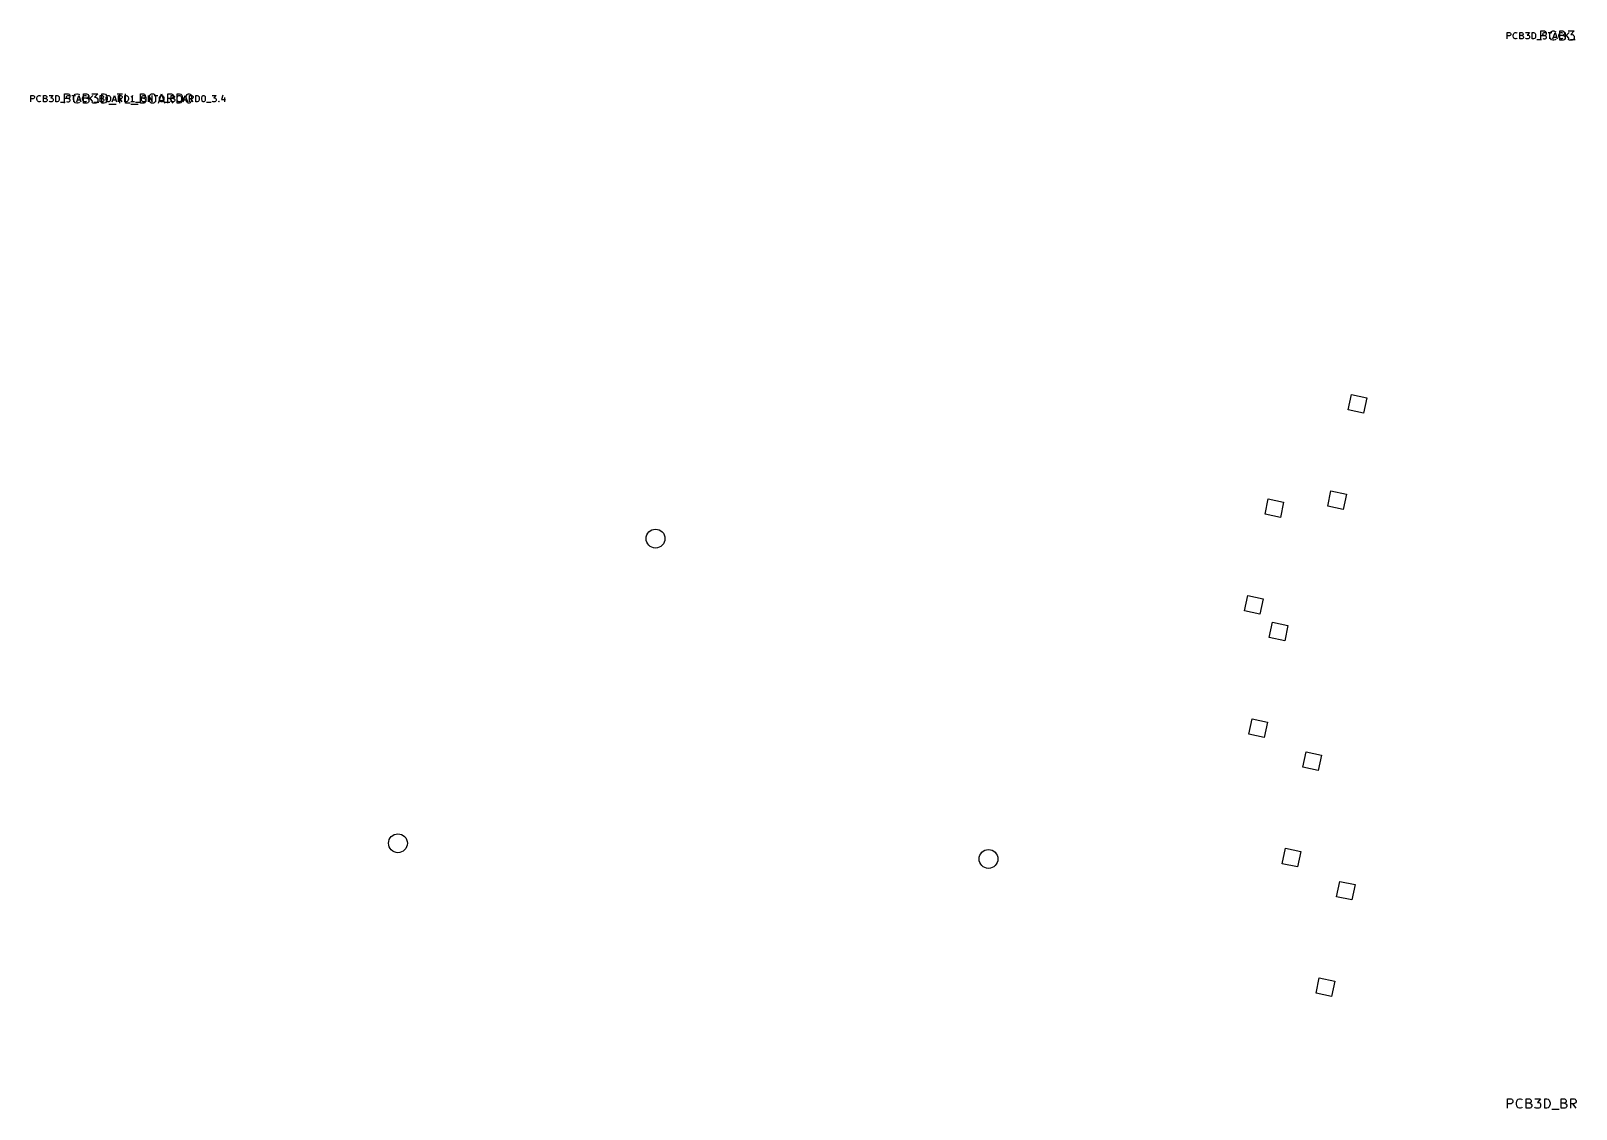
# Model space of a CAD drawing. Extents: x -35 to 455, y -351 to 21.
# Drawn here: x -35.4 to 210.5, y -150.8 to 20.8 of the extents above; entities that cross this region are included whole.
import ezdxf

# ---------------------------------------------------------------- set-up
doc = ezdxf.new("R2010")
doc.units = 0
doc.layers.add('BLACK', color=7, linetype='CONTINUOUS')

msp = doc.modelspace()

# ---------------------------------------------------------------- linework, layer by layer
at = {"layer": 'BLACK', "linetype": 'CONTINUOUS'}
for p, q in [((199.571, 19.5476), (199.571, 20.5476)), ((199.571, 20.5476), (199.952, 20.5476)), ((199.952, 20.0238), (199.571, 20.0238)), ((199.952, 20.5476), (200.048, 20.5)), ((200.048, 20.0714), (199.952, 20.0238)), ((200.048, 20.5), (200.095, 20.4524)), ((200.095, 20.119), (200.048, 20.0714)), ((200.095, 20.4524), (200.143, 20.3571)), ((200.143, 20.2143), (200.095, 20.119)), ((200.143, 20.3571), (200.143, 20.2143)), ((200.524, 20.119), (200.571, 20.3095)), ((200.524, 19.9762), (200.524, 20.119)), ((200.571, 19.7857), (200.524, 19.9762)), ((200.571, 20.3095), (200.619, 20.4048)), ((200.619, 19.6905), (200.571, 19.7857)), ((200.619, 20.4048), (200.714, 20.5)), ((200.714, 19.5952), (200.619, 19.6905)), ((200.714, 20.5), (200.857, 20.5476)), ((200.857, 20.5476), (200.952, 20.5476)), ((200.952, 20.5476), (201.095, 20.5)), ((201.095, 20.5), (201.143, 20.4524)), ((201.571, 19.5476), (201.571, 20.5476)), ((201.571, 20.5476), (201.905, 20.5476)), ((201.905, 20.0714), (201.571, 20.0714)), ((201.905, 20.5476), (202, 20.5)), ((202, 20.119), (201.905, 20.0714)), ((201.905, 20.0714), (202.048, 20.0238)), ((202, 20.5), (202.048, 20.4524)), ((202.048, 20.1667), (202, 20.119)), ((202.048, 20.4524), (202.095, 20.3571)), ((202.095, 20.2619), (202.048, 20.1667)), ((202.048, 20.0238), (202.095, 19.9762)), ((202.095, 20.3571), (202.095, 20.2619)), ((202.095, 19.9762), (202.143, 19.881)), ((202.143, 19.7381), (202.095, 19.6429)), ((202.143, 19.881), (202.143, 19.7381)), ((202.476, 20.5476), (203.095, 20.5476)), ((203.095, 20.5476), (202.762, 20.1667)), ((202.762, 20.1667), (202.905, 20.1667)), ((202.905, 20.1667), (203, 20.119)), ((203, 20.119), (203.048, 20.0714)), ((203.048, 20.0714), (203.095, 19.9762)), ((203.095, 19.7381), (203.048, 19.6429)), ((203.095, 19.9762), (203.095, 19.7381)), ((203.524, 19.5476), (203.524, 20.5476)), ((203.524, 20.5476), (203.762, 20.5476)), ((203.762, 20.5476), (203.905, 20.5)), ((203.905, 20.5), (204, 20.4048)), ((204, 19.6905), (203.905, 19.5952)), ((204, 20.4048), (204.048, 20.3095)), ((204.048, 19.7857), (204, 19.6905)), ((204.048, 20.3095), (204.095, 20.119)), ((204.095, 19.9762), (204.048, 19.7857)), ((204.095, 20.119), (204.095, 19.9762)), ((204.929, 19.3214), (204.929, 20.8214)), ((204.929, 20.8214), (205.5, 20.8214)), ((205.5, 20.0357), (204.929, 20.0357)), ((205.238, 20.3571), (205.286, 20.4524)), ((205.238, 20.2619), (205.238, 20.3571)), ((205.286, 20.1667), (205.238, 20.2619)), ((205.286, 20.4524), (205.333, 20.5)), ((205.333, 20.119), (205.286, 20.1667)), ((205.333, 20.5), (205.429, 20.5476)), ((205.429, 20.0714), (205.333, 20.119)), ((205.429, 20.5476), (205.667, 20.5476)), ((205.619, 20.0238), (205.429, 20.0714)), ((205.5, 20.8214), (205.643, 20.75)), ((205.643, 20.1071), (205.5, 20.0357)), ((205.714, 19.9762), (205.619, 20.0238)), ((205.643, 20.75), (205.714, 20.6786)), ((205.714, 20.1786), (205.643, 20.1071)), ((205.667, 20.5476), (205.81, 20.5)), ((205.714, 20.6786), (205.786, 20.5357)), ((205.786, 20.3214), (205.714, 20.1786)), ((205.762, 19.9286), (205.714, 19.9762)), ((205.81, 19.8333), (205.762, 19.9286)), ((205.762, 19.6429), (205.81, 19.7381)), ((205.786, 20.5357), (205.786, 20.3214)), ((205.81, 19.7381), (205.81, 19.8333)), ((206.095, 20.5476), (206.667, 20.5476)), ((206.357, 20.1786), (206.429, 20.4643)), ((206.357, 19.9643), (206.357, 20.1786)), ((206.429, 19.6786), (206.357, 19.9643)), ((206.381, 19.5476), (206.381, 20.5476)), ((206.429, 20.4643), (206.5, 20.6071)), ((206.5, 19.5357), (206.429, 19.6786)), ((206.5, 20.6071), (206.643, 20.75)), ((206.643, 20.75), (206.857, 20.8214)), ((206.857, 20.8214), (207, 20.8214)), ((206.857, 19.5476), (207.19, 20.5476)), ((206.952, 19.8333), (207.429, 19.8333)), ((207, 20.8214), (207.214, 20.75)), ((207.19, 20.5476), (207.524, 19.5476)), ((207.214, 20.75), (207.286, 20.6786)), ((207.81, 20.119), (207.857, 20.3095)), ((207.81, 19.9762), (207.81, 20.119)), ((207.857, 19.7857), (207.81, 19.9762)), ((207.857, 20.3095), (207.905, 20.4048)), ((207.905, 19.6905), (207.857, 19.7857)), ((207.905, 20.4048), (208, 20.5)), ((208, 19.5952), (207.905, 19.6905)), ((207.929, 19.3214), (207.929, 20.8214)), ((207.929, 20.8214), (208.429, 20.8214)), ((208.429, 20.1071), (207.929, 20.1071)), ((208, 20.5), (208.143, 20.5476)), ((208.143, 20.5476), (208.238, 20.5476)), ((208.238, 20.5476), (208.381, 20.5)), ((208.381, 20.5), (208.429, 20.4524)), ((208.429, 20.8214), (208.571, 20.75)), ((208.571, 20.1786), (208.429, 20.1071)), ((208.429, 20.1071), (208.643, 20.0357)), ((208.571, 20.75), (208.643, 20.6786)), ((208.643, 20.25), (208.571, 20.1786)), ((208.643, 20.6786), (208.714, 20.5357)), ((208.714, 20.3929), (208.643, 20.25)), ((208.643, 20.0357), (208.714, 19.9643)), ((208.714, 20.5357), (208.714, 20.3929)), ((208.714, 19.9643), (208.786, 19.8214)), ((208.786, 19.8214), (208.786, 19.6071)), ((208.857, 19.5476), (208.857, 20.5476)), ((209.429, 20.5476), (208.857, 19.9762)), ((209.429, 19.5476), (209, 20.119)), ((209.286, 20.8214), (210.214, 20.8214)), ((210.214, 20.8214), (209.714, 20.25)), ((209.714, 20.25), (209.929, 20.25)), ((209.929, 20.25), (210.071, 20.1786)), ((210.071, 20.1786), (210.143, 20.1071)), ((210.143, 20.1071), (210.214, 19.9643)), ((210.214, 19.9643), (210.214, 19.6071)), ((200.857, 19.5476), (200.714, 19.5952)), ((200.952, 19.5476), (200.857, 19.5476)), ((201.095, 19.5952), (200.952, 19.5476)), ((201.143, 19.6429), (201.095, 19.5952)), ((201.952, 19.5476), (201.571, 19.5476)), ((202.048, 19.5952), (201.952, 19.5476)), ((202.095, 19.6429), (202.048, 19.5952)), ((202.524, 19.5952), (202.476, 19.6429)), ((202.619, 19.5476), (202.524, 19.5952)), ((202.905, 19.5476), (202.619, 19.5476)), ((203, 19.5952), (202.905, 19.5476)), ((203.048, 19.6429), (203, 19.5952)), ((203.762, 19.5476), (203.524, 19.5476)), ((203.905, 19.5952), (203.762, 19.5476)), ((204.286, 19.4524), (205.048, 19.4524)), ((205.238, 19.5952), (205.381, 19.5476)), ((205.381, 19.5476), (205.619, 19.5476)), ((205.619, 19.5476), (205.714, 19.5952)), ((205.714, 19.5952), (205.762, 19.6429)), ((206.643, 19.3929), (206.5, 19.5357)), ((206.857, 19.3214), (206.643, 19.3929)), ((207, 19.3214), (206.857, 19.3214)), ((207.214, 19.3929), (207, 19.3214)), ((207.286, 19.4643), (207.214, 19.3929)), ((208.5, 19.3214), (207.929, 19.3214)), ((208.143, 19.5476), (208, 19.5952)), ((208.238, 19.5476), (208.143, 19.5476)), ((208.381, 19.5952), (208.238, 19.5476)), ((208.429, 19.6429), (208.381, 19.5952)), ((208.643, 19.3929), (208.5, 19.3214)), ((208.714, 19.4643), (208.643, 19.3929)), ((208.786, 19.6071), (208.714, 19.4643)), ((209.357, 19.3929), (209.286, 19.4643)), ((209.5, 19.3214), (209.357, 19.3929)), ((209.929, 19.3214), (209.5, 19.3214)), ((209.619, 19.4524), (210.381, 19.4524)), ((210.071, 19.3929), (209.929, 19.3214)), ((210.143, 19.4643), (210.071, 19.3929)), ((210.214, 19.6071), (210.143, 19.4643)), ((-35.4286, 9.54762), (-35.4286, 10.5476)), ((-35.4286, 10.5476), (-35.0476, 10.5476)), ((-35.0476, 10.0238), (-35.4286, 10.0238)), ((-35.0476, 10.5476), (-34.9524, 10.5)), ((-34.9524, 10.0714), (-35.0476, 10.0238)), ((-34.9524, 10.5), (-34.9048, 10.4524)), ((-34.9048, 10.119), (-34.9524, 10.0714)), ((-34.9048, 10.4524), (-34.8571, 10.3571)), ((-34.8571, 10.2143), (-34.9048, 10.119)), ((-34.8571, 10.3571), (-34.8571, 10.2143)), ((-34.4762, 10.119), (-34.4286, 10.3095)), ((-34.4762, 9.97619), (-34.4762, 10.119)), ((-34.4286, 9.78571), (-34.4762, 9.97619)), ((-34.4286, 10.3095), (-34.381, 10.4048)), ((-34.381, 10.4048), (-34.2857, 10.5)), ((-34.2857, 10.5), (-34.1429, 10.5476)), ((-34.1429, 10.5476), (-34.0476, 10.5476)), ((-34.0476, 10.5476), (-33.9048, 10.5)), ((-33.9048, 10.5), (-33.8571, 10.4524)), ((-33.4286, 9.54762), (-33.4286, 10.5476)), ((-33.4286, 10.5476), (-33.0952, 10.5476)), ((-33.0952, 10.0714), (-33.4286, 10.0714)), ((-33.0952, 10.5476), (-33, 10.5)), ((-33, 10.119), (-33.0952, 10.0714)), ((-33.0952, 10.0714), (-32.9524, 10.0238)), ((-33, 10.5), (-32.9524, 10.4524)), ((-32.9524, 10.1667), (-33, 10.119)), ((-32.9524, 10.4524), (-32.9048, 10.3571)), ((-32.9048, 10.2619), (-32.9524, 10.1667)), ((-32.9524, 10.0238), (-32.9048, 9.97619)), ((-32.9048, 10.3571), (-32.9048, 10.2619)), ((-32.9048, 9.97619), (-32.8571, 9.88095)), ((-32.8571, 9.88095), (-32.8571, 9.73809)), ((-32.5238, 10.5476), (-31.9048, 10.5476)), ((-31.9048, 10.5476), (-32.2381, 10.1667)), ((-32.2381, 10.1667), (-32.0952, 10.1667)), ((-32.0952, 10.1667), (-32, 10.119)), ((-32, 10.119), (-31.9524, 10.0714)), ((-31.9524, 10.0714), (-31.9048, 9.97619)), ((-31.9048, 9.97619), (-31.9048, 9.73809)), ((-31.4762, 9.54762), (-31.4762, 10.5476)), ((-31.4762, 10.5476), (-31.2381, 10.5476)), ((-31.2381, 10.5476), (-31.0952, 10.5)), ((-31.0952, 10.5), (-31, 10.4048)), ((-31, 10.4048), (-30.9524, 10.3095)), ((-30.9524, 10.3095), (-30.9048, 10.119)), ((-30.9048, 9.97619), (-30.9524, 9.78571)), ((-30.9048, 10.119), (-30.9048, 9.97619)), ((-30.0714, 9.32143), (-30.0714, 10.8214)), ((-30.0714, 10.8214), (-29.5, 10.8214)), ((-29.5, 10.0357), (-30.0714, 10.0357)), ((-29.7619, 10.3571), (-29.7143, 10.4524)), ((-29.7619, 10.2619), (-29.7619, 10.3571)), ((-29.7143, 10.1667), (-29.7619, 10.2619)), ((-29.7143, 10.4524), (-29.6667, 10.5)), ((-29.6667, 10.119), (-29.7143, 10.1667)), ((-29.6667, 10.5), (-29.5714, 10.5476)), ((-29.5714, 10.0714), (-29.6667, 10.119)), ((-29.5714, 10.5476), (-29.3333, 10.5476)), ((-29.381, 10.0238), (-29.5714, 10.0714)), ((-29.5, 10.8214), (-29.3571, 10.75)), ((-29.3571, 10.1071), (-29.5, 10.0357)), ((-29.2857, 9.97619), (-29.381, 10.0238)), ((-29.3571, 10.75), (-29.2857, 10.6786)), ((-29.2857, 10.1786), (-29.3571, 10.1071)), ((-29.3333, 10.5476), (-29.1905, 10.5)), ((-29.2857, 10.6786), (-29.2143, 10.5357)), ((-29.2143, 10.3214), (-29.2857, 10.1786)), ((-29.2381, 9.92857), (-29.2857, 9.97619)), ((-29.1905, 9.83333), (-29.2381, 9.92857)), ((-29.2143, 10.5357), (-29.2143, 10.3214)), ((-28.9048, 10.5476), (-28.3333, 10.5476)), ((-28.6429, 10.1786), (-28.5714, 10.4643)), ((-28.6429, 9.96429), (-28.6429, 10.1786)), ((-28.5714, 9.67857), (-28.6429, 9.96429)), ((-28.619, 9.54762), (-28.619, 10.5476)), ((-28.5714, 10.4643), (-28.5, 10.6071)), ((-28.5, 10.6071), (-28.3571, 10.75)), ((-28.3571, 10.75), (-28.1429, 10.8214)), ((-28.1429, 10.8214), (-28, 10.8214)), ((-28.1429, 9.54762), (-27.8095, 10.5476)), ((-28, 10.8214), (-27.7857, 10.75)), ((-27.8095, 10.5476), (-27.4762, 9.54762)), ((-27.7857, 10.75), (-27.7143, 10.6786)), ((-27.1905, 10.119), (-27.1429, 10.3095)), ((-27.1905, 9.97619), (-27.1905, 10.119)), ((-27.1429, 9.78571), (-27.1905, 9.97619)), ((-27.1429, 10.3095), (-27.0952, 10.4048)), ((-27.0952, 10.4048), (-27, 10.5)), ((-27.0714, 9.32143), (-27.0714, 10.8214)), ((-27.0714, 10.8214), (-26.5714, 10.8214)), ((-26.5714, 10.1071), (-27.0714, 10.1071)), ((-27, 10.5), (-26.8571, 10.5476)), ((-26.8571, 10.5476), (-26.7619, 10.5476)), ((-26.7619, 10.5476), (-26.619, 10.5)), ((-26.619, 10.5), (-26.5714, 10.4524)), ((-26.5714, 10.8214), (-26.4286, 10.75)), ((-26.4286, 10.1786), (-26.5714, 10.1071)), ((-26.5714, 10.1071), (-26.3571, 10.0357)), ((-26.4286, 10.75), (-26.3571, 10.6786)), ((-26.3571, 10.25), (-26.4286, 10.1786)), ((-26.3571, 10.6786), (-26.2857, 10.5357)), ((-26.2857, 10.3929), (-26.3571, 10.25)), ((-26.3571, 10.0357), (-26.2857, 9.96429)), ((-26.2857, 10.5357), (-26.2857, 10.3929)), ((-26.2857, 9.96429), (-26.2143, 9.82143)), ((-26.1429, 9.54762), (-26.1429, 10.5476)), ((-25.5714, 10.5476), (-26.1429, 9.97619)), ((-25.5714, 9.54762), (-26, 10.119)), ((-25.7143, 10.8214), (-24.7857, 10.8214)), ((-24.7857, 10.8214), (-25.2857, 10.25)), ((-25.2857, 10.25), (-25.0714, 10.25)), ((-25.0714, 10.25), (-24.9286, 10.1786)), ((-24.9286, 10.1786), (-24.8571, 10.1071)), ((-24.8571, 10.1071), (-24.7857, 9.96429)), ((-24.7857, 9.96429), (-24.7857, 9.60714)), ((-24.381, 9.54762), (-24.381, 10.5476)), ((-24.381, 10.5476), (-24.0476, 10.5476)), ((-24.0476, 10.0714), (-24.381, 10.0714)), ((-24.1429, 9.32143), (-24.1429, 10.8214)), ((-24.1429, 10.8214), (-23.7857, 10.8214)), ((-24.0476, 10.5476), (-23.9524, 10.5)), ((-23.9524, 10.119), (-24.0476, 10.0714)), ((-24.0476, 10.0714), (-23.9048, 10.0238)), ((-23.9524, 10.5), (-23.9048, 10.4524)), ((-23.9048, 10.1667), (-23.9524, 10.119)), ((-23.9048, 10.4524), (-23.8571, 10.3571)), ((-23.8571, 10.2619), (-23.9048, 10.1667)), ((-23.9048, 10.0238), (-23.8571, 9.97619)), ((-23.8571, 10.3571), (-23.8571, 10.2619)), ((-23.8571, 9.97619), (-23.8095, 9.88095)), ((-23.8095, 9.88095), (-23.8095, 9.73809)), ((-23.7857, 10.8214), (-23.5714, 10.75)), ((-23.5714, 10.75), (-23.4286, 10.6071)), ((-23.4286, 10.6071), (-23.3571, 10.4643)), ((-23.4286, 10.2143), (-23.381, 10.4048)), ((-23.4286, 9.88095), (-23.4286, 10.2143)), ((-23.381, 9.69048), (-23.4286, 9.88095)), ((-23.381, 10.4048), (-23.2857, 10.5)), ((-23.3571, 10.4643), (-23.2857, 10.1786)), ((-23.2857, 9.96429), (-23.3571, 9.67857)), ((-23.2857, 10.5), (-23.1905, 10.5476)), ((-23.2857, 10.1786), (-23.2857, 9.96429)), ((-23.1905, 10.5476), (-23, 10.5476)), ((-23, 10.5476), (-22.9048, 10.5)), ((-22.9048, 10.5), (-22.8095, 10.4048)), ((-22.8095, 10.4048), (-22.7619, 10.2143)), ((-22.7619, 9.88095), (-22.8095, 9.69048)), ((-22.7619, 10.2143), (-22.7619, 9.88095)), ((-22.4762, 9.54762), (-22.1429, 10.5476)), ((-22.1429, 10.5476), (-21.8095, 9.54762)), ((-21.7143, 10.8214), (-20.8571, 10.8214)), ((-21.4762, 9.54762), (-21.4762, 10.5476)), ((-21.4762, 10.5476), (-21.0952, 10.5476)), ((-21.0952, 10.0238), (-21.4762, 10.0238)), ((-21.2857, 9.32143), (-21.2857, 10.8214)), ((-20.9048, 9.54762), (-21.2381, 10.0238)), ((-21.0952, 10.5476), (-21, 10.5)), ((-21, 10.0714), (-21.0952, 10.0238)), ((-21, 10.5), (-20.9524, 10.4524)), ((-20.9524, 10.119), (-21, 10.0714)), ((-20.9524, 10.4524), (-20.9048, 10.3571)), ((-20.9048, 10.2143), (-20.9524, 10.119)), ((-20.9048, 10.3571), (-20.9048, 10.2143)), ((-20.4762, 9.54762), (-20.4762, 10.5476)), ((-20.4762, 10.5476), (-20.2381, 10.5476)), ((-20.3571, 9.32143), (-20.3571, 10.8214)), ((-20.2381, 10.5476), (-20.0952, 10.5)), ((-20.0952, 10.5), (-20, 10.4048)), ((-20, 10.4048), (-19.9524, 10.3095)), ((-19.9524, 10.3095), (-19.9048, 10.119)), ((-19.9048, 9.97619), (-19.9524, 9.78571)), ((-19.9048, 10.119), (-19.9048, 9.97619)), ((-19.4286, 10.3095), (-19.5238, 10.2619)), ((-19.3333, 10.4048), (-19.4286, 10.3095)), ((-19.2381, 10.5476), (-19.3333, 10.4048)), ((-19.2381, 9.54762), (-19.2381, 10.5476)), ((-18, 9.32143), (-18, 10.8214)), ((-18, 10.8214), (-17.5, 10.8214)), ((-17.5, 10.1071), (-18, 10.1071)), ((-17.8095, 10.2143), (-17.7619, 10.4048)), ((-17.8095, 9.88095), (-17.8095, 10.2143)), ((-17.7619, 9.69048), (-17.8095, 9.88095)), ((-17.7619, 10.4048), (-17.6667, 10.5)), ((-17.6667, 10.5), (-17.5714, 10.5476)), ((-17.5714, 10.5476), (-17.381, 10.5476)), ((-17.5, 10.8214), (-17.3571, 10.75)), ((-17.3571, 10.1786), (-17.5, 10.1071)), ((-17.5, 10.1071), (-17.2857, 10.0357)), ((-17.381, 10.5476), (-17.2857, 10.5)), ((-17.3571, 10.75), (-17.2857, 10.6786)), ((-17.2857, 10.25), (-17.3571, 10.1786)), ((-17.2857, 10.6786), (-17.2143, 10.5357)), ((-17.2857, 10.5), (-17.1905, 10.4048)), ((-17.2143, 10.3929), (-17.2857, 10.25)), ((-17.2857, 10.0357), (-17.2143, 9.96429)), ((-17.2143, 10.5357), (-17.2143, 10.3929)), ((-17.2143, 9.96429), (-17.1429, 9.82143)), ((-17.1905, 10.4048), (-17.1429, 10.2143)), ((-17.1429, 9.88095), (-17.1905, 9.69048)), ((-17.1429, 10.2143), (-17.1429, 9.88095)), ((-16.7143, 9.54762), (-16.7143, 10.5476)), ((-16.7143, 10.5476), (-16.1429, 9.54762)), ((-16.5714, 10.3214), (-16.5, 10.6071)), ((-16.5714, 9.82143), (-16.5714, 10.3214)), ((-16.5, 10.6071), (-16.3571, 10.75)), ((-16.3571, 10.75), (-16.2143, 10.8214)), ((-16.2143, 10.8214), (-15.9286, 10.8214)), ((-16.1429, 9.54762), (-16.1429, 10.5476)), ((-15.9286, 10.8214), (-15.7857, 10.75)), ((-15.8095, 10.5476), (-15.2381, 10.5476)), ((-15.7857, 10.75), (-15.6429, 10.6071)), ((-15.6429, 10.6071), (-15.5714, 10.3214)), ((-15.5714, 10.3214), (-15.5714, 9.82143)), ((-15.5238, 9.54762), (-15.5238, 10.5476)), ((-15.1429, 9.32143), (-14.6429, 10.8214)), ((-14.9524, 10.2143), (-14.9048, 10.4048)), ((-14.9524, 9.88095), (-14.9524, 10.2143)), ((-14.9048, 9.69048), (-14.9524, 9.88095)), ((-14.9048, 10.4048), (-14.8095, 10.5)), ((-14.8095, 10.5), (-14.7143, 10.5476)), ((-14.7143, 10.5476), (-14.5238, 10.5476)), ((-14.6429, 10.8214), (-14.1429, 9.32143)), ((-14.5238, 10.5476), (-14.4286, 10.5)), ((-14.4286, 10.5), (-14.3333, 10.4048)), ((-14.3333, 10.4048), (-14.2857, 10.2143)), ((-14.2857, 9.88095), (-14.3333, 9.69048)), ((-14.2857, 10.2143), (-14.2857, 9.88095)), ((-13.6429, 9.32143), (-13.6429, 10.8214)), ((-13.6429, 10.8214), (-13.0714, 10.8214)), ((-13.0714, 10.0357), (-13.6429, 10.0357)), ((-12.7857, 9.32143), (-13.2857, 10.0357)), ((-13.0952, 9.54762), (-13.0952, 10.5476)), ((-13.0952, 10.5476), (-12.7619, 10.5476)), ((-12.7619, 10.0714), (-13.0952, 10.0714)), ((-13.0714, 10.8214), (-12.9286, 10.75)), ((-12.9286, 10.1071), (-13.0714, 10.0357)), ((-12.9286, 10.75), (-12.8571, 10.6786)), ((-12.8571, 10.1786), (-12.9286, 10.1071)), ((-12.8571, 10.6786), (-12.7857, 10.5357)), ((-12.7857, 10.3214), (-12.8571, 10.1786)), ((-12.7857, 10.5357), (-12.7857, 10.3214)), ((-12.7619, 10.5476), (-12.6667, 10.5)), ((-12.6667, 10.119), (-12.7619, 10.0714)), ((-12.7619, 10.0714), (-12.619, 10.0238)), ((-12.6667, 10.5), (-12.619, 10.4524)), ((-12.619, 10.1667), (-12.6667, 10.119)), ((-12.619, 10.4524), (-12.5714, 10.3571)), ((-12.5714, 10.2619), (-12.619, 10.1667)), ((-12.619, 10.0238), (-12.5714, 9.97619)), ((-12.5714, 10.3571), (-12.5714, 10.2619)), ((-12.5714, 9.97619), (-12.5238, 9.88095)), ((-12.5238, 9.88095), (-12.5238, 9.73809)), ((-12.1429, 9.32143), (-12.1429, 10.8214)), ((-12.1429, 10.8214), (-11.7857, 10.8214)), ((-12.1429, 10.2143), (-12.0952, 10.4048)), ((-12.1429, 9.88095), (-12.1429, 10.2143)), ((-12.0952, 9.69048), (-12.1429, 9.88095)), ((-12.0952, 10.4048), (-12, 10.5)), ((-12, 10.5), (-11.9048, 10.5476)), ((-11.9048, 10.5476), (-11.7143, 10.5476)), ((-11.7857, 10.8214), (-11.5714, 10.75)), ((-11.7143, 10.5476), (-11.619, 10.5)), ((-11.619, 10.5), (-11.5238, 10.4048)), ((-11.5714, 10.75), (-11.4286, 10.6071)), ((-11.5238, 10.4048), (-11.4762, 10.2143)), ((-11.4762, 9.88095), (-11.5238, 9.69048)), ((-11.4762, 10.2143), (-11.4762, 9.88095)), ((-11.4286, 10.6071), (-11.3571, 10.4643)), ((-11.3571, 10.4643), (-11.2857, 10.1786)), ((-11.2857, 9.96429), (-11.3571, 9.67857)), ((-11.2857, 10.1786), (-11.2857, 9.96429)), ((-11.1905, 9.54762), (-10.8571, 10.5476)), ((-10.8571, 10.5476), (-10.5238, 9.54762)), ((-10.7143, 10.25), (-10.6429, 10.5357)), ((-10.7143, 9.89286), (-10.7143, 10.25)), ((-10.6429, 9.60714), (-10.7143, 9.89286)), ((-10.6429, 10.5357), (-10.5714, 10.6786)), ((-10.5714, 10.6786), (-10.5, 10.75)), ((-10.5, 10.75), (-10.3571, 10.8214)), ((-10.3571, 10.8214), (-10.2143, 10.8214)), ((-10.2143, 10.8214), (-10.0714, 10.75)), ((-10.1905, 9.54762), (-10.1905, 10.5476)), ((-10.1905, 10.5476), (-9.80952, 10.5476)), ((-9.80952, 10.0238), (-10.1905, 10.0238)), ((-10.0714, 10.75), (-10, 10.6786)), ((-10, 10.6786), (-9.92857, 10.5357)), ((-9.61905, 9.54762), (-9.95238, 10.0238)), ((-9.92857, 10.5357), (-9.85714, 10.25)), ((-9.85714, 9.89286), (-9.92857, 9.60714)), ((-9.85714, 10.25), (-9.85714, 9.89286)), ((-9.80952, 10.5476), (-9.71429, 10.5)), ((-9.71429, 10.0714), (-9.80952, 10.0238)), ((-9.71429, 10.5), (-9.66667, 10.4524)), ((-9.66667, 10.119), (-9.71429, 10.0714)), ((-9.66667, 10.4524), (-9.61905, 10.3571)), ((-9.61905, 10.2143), (-9.66667, 10.119)), ((-9.61905, 10.3571), (-9.61905, 10.2143)), ((-9.19048, 9.54762), (-9.19048, 10.5476)), ((-9.19048, 10.5476), (-8.95238, 10.5476)), ((-8.95238, 10.5476), (-8.80952, 10.5)), ((-8.80952, 10.5), (-8.71429, 10.4048)), ((-8.71429, 10.4048), (-8.66667, 10.3095)), ((-8.66667, 10.3095), (-8.61905, 10.119)), ((-8.61905, 9.97619), (-8.66667, 9.78571)), ((-8.61905, 10.119), (-8.61905, 9.97619)), ((-8.23809, 10.1667), (-8.19048, 10.3571)), ((-8.23809, 9.92857), (-8.23809, 10.1667)), ((-8.19048, 9.73809), (-8.23809, 9.92857)), ((-8.19048, 10.3571), (-8.14286, 10.4524)), ((-8.14286, 10.4524), (-8.09524, 10.5)), ((-8.09524, 10.5), (-8, 10.5476)), ((-8, 10.5476), (-7.90476, 10.5476)), ((-7.90476, 10.5476), (-7.80952, 10.5)), ((-7.80952, 10.5), (-7.7619, 10.4524)), ((-7.7619, 10.4524), (-7.71428, 10.3571)), ((-7.71428, 10.3571), (-7.66667, 10.1667)), ((-7.66667, 9.92857), (-7.71428, 9.73809)), ((-7.66667, 10.1667), (-7.66667, 9.92857)), ((-6.57143, 10.5476), (-5.95238, 10.5476)), ((-5.95238, 10.5476), (-6.28571, 10.1667)), ((-6.28571, 10.1667), (-6.14286, 10.1667)), ((-6.14286, 10.1667), (-6.04762, 10.119)), ((-6.04762, 10.119), (-6, 10.0714)), ((-6, 10.0714), (-5.95238, 9.97619)), ((-5.95238, 9.97619), (-5.95238, 9.73809)), ((-4.85714, 10.5952), (-5.09524, 9.88095)), ((-5.09524, 9.88095), (-4.47619, 9.88095)), ((-4.61905, 10.2143), (-4.61905, 9.54762)), ((-34.381, 9.69048), (-34.4286, 9.78571)), ((-34.2857, 9.59524), (-34.381, 9.69048)), ((-34.1429, 9.54762), (-34.2857, 9.59524)), ((-34.0476, 9.54762), (-34.1429, 9.54762)), ((-33.9048, 9.59524), (-34.0476, 9.54762)), ((-33.8571, 9.64286), (-33.9048, 9.59524)), ((-33.0476, 9.54762), (-33.4286, 9.54762)), ((-32.9524, 9.59524), (-33.0476, 9.54762)), ((-32.9048, 9.64286), (-32.9524, 9.59524)), ((-32.8571, 9.73809), (-32.9048, 9.64286)), ((-32.4762, 9.59524), (-32.5238, 9.64286)), ((-32.381, 9.54762), (-32.4762, 9.59524)), ((-32.0952, 9.54762), (-32.381, 9.54762)), ((-32, 9.59524), (-32.0952, 9.54762)), ((-31.9524, 9.64286), (-32, 9.59524)), ((-31.9048, 9.73809), (-31.9524, 9.64286)), ((-31.2381, 9.54762), (-31.4762, 9.54762)), ((-31.0952, 9.59524), (-31.2381, 9.54762)), ((-31, 9.69048), (-31.0952, 9.59524)), ((-30.9524, 9.78571), (-31, 9.69048)), ((-30.7143, 9.45238), (-29.9524, 9.45238)), ((-29.7619, 9.59524), (-29.619, 9.54762)), ((-29.619, 9.54762), (-29.381, 9.54762)), ((-29.381, 9.54762), (-29.2857, 9.59524)), ((-29.2857, 9.59524), (-29.2381, 9.64286)), ((-29.2381, 9.64286), (-29.1905, 9.73809)), ((-29.1905, 9.73809), (-29.1905, 9.83333)), ((-28.5, 9.53571), (-28.5714, 9.67857)), ((-28.3571, 9.39286), (-28.5, 9.53571)), ((-28.1429, 9.32143), (-28.3571, 9.39286)), ((-28, 9.32143), (-28.1429, 9.32143)), ((-28.0476, 9.83333), (-27.5714, 9.83333)), ((-27.7857, 9.39286), (-28, 9.32143)), ((-27.7143, 9.46429), (-27.7857, 9.39286)), ((-27.0952, 9.69048), (-27.1429, 9.78571)), ((-27, 9.59524), (-27.0952, 9.69048)), ((-26.5, 9.32143), (-27.0714, 9.32143)), ((-26.8571, 9.54762), (-27, 9.59524)), ((-26.7619, 9.54762), (-26.8571, 9.54762)), ((-26.619, 9.59524), (-26.7619, 9.54762)), ((-26.5714, 9.64286), (-26.619, 9.59524)), ((-26.3571, 9.39286), (-26.5, 9.32143)), ((-26.2857, 9.46429), (-26.3571, 9.39286)), ((-26.2143, 9.60714), (-26.2857, 9.46429)), ((-26.2143, 9.82143), (-26.2143, 9.60714)), ((-25.6429, 9.39286), (-25.7143, 9.46429)), ((-25.5, 9.32143), (-25.6429, 9.39286)), ((-25.0714, 9.32143), (-25.5, 9.32143)), ((-25.381, 9.45238), (-24.619, 9.45238)), ((-24.9286, 9.39286), (-25.0714, 9.32143)), ((-24.8571, 9.46429), (-24.9286, 9.39286)), ((-24.7857, 9.60714), (-24.8571, 9.46429)), ((-24, 9.54762), (-24.381, 9.54762)), ((-23.7857, 9.32143), (-24.1429, 9.32143)), ((-23.9048, 9.59524), (-24, 9.54762)), ((-23.8571, 9.64286), (-23.9048, 9.59524)), ((-23.8095, 9.73809), (-23.8571, 9.64286)), ((-23.5714, 9.39286), (-23.7857, 9.32143)), ((-23.4286, 9.53571), (-23.5714, 9.39286)), ((-23.3571, 9.67857), (-23.4286, 9.53571)), ((-23.2857, 9.59524), (-23.381, 9.69048)), ((-23.1905, 9.54762), (-23.2857, 9.59524)), ((-23, 9.54762), (-23.1905, 9.54762)), ((-22.9048, 9.59524), (-23, 9.54762)), ((-23, 9.17857), (-21.8571, 9.17857)), ((-22.8095, 9.69048), (-22.9048, 9.59524)), ((-22.381, 9.83333), (-21.9048, 9.83333)), ((-20.2381, 9.54762), (-20.4762, 9.54762)), ((-19.6429, 9.32143), (-20.3571, 9.32143)), ((-20.0952, 9.59524), (-20.2381, 9.54762)), ((-20, 9.69048), (-20.0952, 9.59524)), ((-19.9524, 9.78571), (-20, 9.69048)), ((-18.9524, 9.54762), (-19.5238, 9.54762)), ((-19.5, 9.17857), (-18.3571, 9.17857)), ((-18.7619, 9.45238), (-18, 9.45238)), ((-17.4286, 9.32143), (-18, 9.32143)), ((-17.6667, 9.59524), (-17.7619, 9.69048)), ((-17.5714, 9.54762), (-17.6667, 9.59524)), ((-17.381, 9.54762), (-17.5714, 9.54762)), ((-17.2857, 9.39286), (-17.4286, 9.32143)), ((-17.2857, 9.59524), (-17.381, 9.54762)), ((-17.1905, 9.69048), (-17.2857, 9.59524)), ((-17.2143, 9.46429), (-17.2857, 9.39286)), ((-17.1429, 9.60714), (-17.2143, 9.46429)), ((-17.1429, 9.82143), (-17.1429, 9.60714)), ((-16.5, 9.53571), (-16.5714, 9.82143)), ((-16.3571, 9.39286), (-16.5, 9.53571)), ((-16.2143, 9.32143), (-16.3571, 9.39286)), ((-15.9286, 9.32143), (-16.2143, 9.32143)), ((-15.7857, 9.39286), (-15.9286, 9.32143)), ((-15.6429, 9.53571), (-15.7857, 9.39286)), ((-15.5714, 9.82143), (-15.6429, 9.53571)), ((-15, 9.75), (-14.2857, 9.75)), ((-14.8095, 9.59524), (-14.9048, 9.69048)), ((-14.7143, 9.54762), (-14.8095, 9.59524)), ((-14.5238, 9.54762), (-14.7143, 9.54762)), ((-14.4286, 9.59524), (-14.5238, 9.54762)), ((-14.3333, 9.69048), (-14.4286, 9.59524)), ((-14.0952, 9.45238), (-13.3333, 9.45238)), ((-12.7143, 9.54762), (-13.0952, 9.54762)), ((-12.619, 9.59524), (-12.7143, 9.54762)), ((-12.5714, 9.64286), (-12.619, 9.59524)), ((-12.5238, 9.73809), (-12.5714, 9.64286)), ((-11.7857, 9.32143), (-12.1429, 9.32143)), ((-12, 9.59524), (-12.0952, 9.69048)), ((-11.9048, 9.54762), (-12, 9.59524)), ((-11.7143, 9.54762), (-11.9048, 9.54762)), ((-11.5714, 9.39286), (-11.7857, 9.32143)), ((-11.619, 9.59524), (-11.7143, 9.54762)), ((-11.5238, 9.69048), (-11.619, 9.59524)), ((-11.4286, 9.53571), (-11.5714, 9.39286)), ((-11.3571, 9.67857), (-11.4286, 9.53571)), ((-11.0952, 9.83333), (-10.619, 9.83333)), ((-10.5714, 9.46429), (-10.6429, 9.60714)), ((-10.5, 9.39286), (-10.5714, 9.46429)), ((-10.3571, 9.32143), (-10.5, 9.39286)), ((-10.2143, 9.32143), (-10.3571, 9.32143)), ((-10.0714, 9.39286), (-10.2143, 9.32143)), ((-10, 9.46429), (-10.0714, 9.39286)), ((-9.92857, 9.60714), (-10, 9.46429)), ((-8.95238, 9.54762), (-9.19048, 9.54762)), ((-8.80952, 9.59524), (-8.95238, 9.54762)), ((-8.71429, 9.69048), (-8.80952, 9.59524)), ((-8.66667, 9.78571), (-8.71429, 9.69048)), ((-8.14286, 9.64286), (-8.19048, 9.73809)), ((-8.09524, 9.59524), (-8.14286, 9.64286)), ((-8, 9.54762), (-8.09524, 9.59524)), ((-7.90476, 9.54762), (-8, 9.54762)), ((-7.80952, 9.59524), (-7.90476, 9.54762)), ((-7.7619, 9.64286), (-7.80952, 9.59524)), ((-7.71428, 9.73809), (-7.7619, 9.64286)), ((-7.47619, 9.45238), (-6.71428, 9.45238)), ((-6.52381, 9.59524), (-6.57143, 9.64286)), ((-6.42857, 9.54762), (-6.52381, 9.59524)), ((-6.14286, 9.54762), (-6.42857, 9.54762)), ((-6.04762, 9.59524), (-6.14286, 9.54762)), ((-6, 9.64286), (-6.04762, 9.59524)), ((-5.95238, 9.73809), (-6, 9.64286)), ((-5.57143, 9.59524), (-5.52381, 9.64286)), ((-5.52381, 9.54762), (-5.57143, 9.59524)), ((-5.52381, 9.64286), (-5.47619, 9.59524)), ((-5.52381, 9.64286), (-5.52381, 9.54762)), ((-5.47619, 9.59524), (-5.52381, 9.54762)), ((174.262, -39.5048), (174.781, -37.0594)), ((174.781, -37.0594), (177.227, -37.5792)), ((177.227, -37.5792), (176.707, -40.0246)), ((176.707, -40.0246), (174.262, -39.5048)), ((161.019, -56.1144), (161.539, -53.6691)), ((161.539, -53.6691), (163.984, -54.1889)), ((170.997, -54.8617), (171.517, -52.4163)), ((171.517, -52.4163), (173.963, -52.9361)), ((173.963, -52.9361), (173.443, -55.3815)), ((163.464, -56.6342), (161.019, -56.1144)), ((163.984, -54.1889), (163.464, -56.6342)), ((173.443, -55.3815), (170.997, -54.8617)), ((157.744, -71.5203), (158.264, -69.0749)), ((158.264, -69.0749), (160.709, -69.5947)), ((160.709, -69.5947), (160.19, -72.04)), ((160.19, -72.04), (157.744, -71.5203)), ((161.704, -75.7357), (162.224, -73.2904)), ((162.224, -73.2904), (164.67, -73.8101)), ((164.15, -76.2555), (161.704, -75.7357)), ((164.67, -73.8101), (164.15, -76.2555)), ((158.43, -91.1416), (158.95, -88.6962)), ((158.95, -88.6962), (161.395, -89.216)), ((161.395, -89.216), (160.875, -91.6613)), ((160.875, -91.6613), (158.43, -91.1416)), ((167.026, -96.3935), (167.546, -93.9481)), ((167.546, -93.9481), (169.991, -94.4679)), ((169.991, -94.4679), (169.471, -96.9133)), ((169.471, -96.9133), (167.026, -96.3935)), ((163.762, -111.75), (164.281, -109.305)), ((164.281, -109.305), (166.727, -109.825)), ((166.727, -109.825), (166.207, -112.27)), ((166.207, -112.27), (163.762, -111.75)), ((172.406, -117.013), (172.926, -114.567)), ((172.926, -114.567), (175.371, -115.087)), ((175.371, -115.087), (174.852, -117.533)), ((174.852, -117.533), (172.406, -117.013)), ((169.142, -132.37), (169.662, -129.924)), ((169.662, -129.924), (172.107, -130.444)), ((171.587, -132.889), (169.142, -132.37)), ((172.107, -130.444), (171.587, -132.889)), ((199.607, -150.679), (199.607, -149.179)), ((199.607, -149.179), (200.179, -149.179)), ((200.179, -149.964), (199.607, -149.964)), ((200.179, -149.179), (200.321, -149.25)), ((200.321, -149.893), (200.179, -149.964)), ((200.321, -149.25), (200.393, -149.321)), ((200.393, -149.821), (200.321, -149.893)), ((200.393, -149.321), (200.464, -149.464)), ((200.464, -149.679), (200.393, -149.821)), ((200.464, -149.464), (200.464, -149.679)), ((201.036, -149.821), (201.107, -149.536)), ((201.036, -150.036), (201.036, -149.821)), ((201.107, -150.321), (201.036, -150.036)), ((201.107, -149.536), (201.179, -149.393)), ((201.179, -149.393), (201.321, -149.25)), ((201.321, -149.25), (201.536, -149.179)), ((201.536, -149.179), (201.679, -149.179)), ((201.679, -149.179), (201.893, -149.25)), ((201.893, -149.25), (201.964, -149.321)), ((202.607, -150.679), (202.607, -149.179)), ((202.607, -149.179), (203.107, -149.179)), ((203.107, -149.893), (202.607, -149.893)), ((203.107, -149.179), (203.25, -149.25)), ((203.25, -149.821), (203.107, -149.893)), ((203.107, -149.893), (203.321, -149.964)), ((203.25, -149.25), (203.321, -149.321)), ((203.321, -149.75), (203.25, -149.821)), ((203.321, -149.321), (203.393, -149.464)), ((203.393, -149.607), (203.321, -149.75)), ((203.321, -149.964), (203.393, -150.036)), ((203.393, -149.464), (203.393, -149.607)), ((203.393, -150.036), (203.464, -150.179)), ((203.964, -149.179), (204.893, -149.179)), ((204.893, -149.179), (204.393, -149.75)), ((204.393, -149.75), (204.607, -149.75)), ((204.607, -149.75), (204.75, -149.821)), ((204.75, -149.821), (204.821, -149.893)), ((204.821, -149.893), (204.893, -150.036)), ((204.893, -150.036), (204.893, -150.393)), ((205.536, -150.679), (205.536, -149.179)), ((205.536, -149.179), (205.893, -149.179)), ((205.893, -149.179), (206.107, -149.25)), ((206.107, -149.25), (206.25, -149.393)), ((206.25, -149.393), (206.321, -149.536)), ((206.321, -149.536), (206.393, -149.821)), ((206.393, -150.036), (206.321, -150.321)), ((206.393, -149.821), (206.393, -150.036)), ((208.179, -150.679), (208.179, -149.179)), ((208.179, -149.179), (208.679, -149.179)), ((208.679, -149.893), (208.179, -149.893)), ((208.679, -149.179), (208.821, -149.25)), ((208.821, -149.821), (208.679, -149.893)), ((208.679, -149.893), (208.893, -149.964)), ((208.821, -149.25), (208.893, -149.321)), ((208.893, -149.75), (208.821, -149.821)), ((208.893, -149.321), (208.964, -149.464)), ((208.964, -149.607), (208.893, -149.75)), ((208.893, -149.964), (208.964, -150.036)), ((208.964, -149.464), (208.964, -149.607)), ((208.964, -150.036), (209.036, -150.179)), ((209.679, -150.679), (209.679, -149.179)), ((209.679, -149.179), (210.25, -149.179)), ((210.25, -149.964), (209.679, -149.964)), ((210.536, -150.679), (210.036, -149.964)), ((210.25, -149.179), (210.393, -149.25)), ((210.393, -149.893), (210.25, -149.964)), ((210.393, -149.25), (210.464, -149.321)), ((210.464, -149.821), (210.393, -149.893)), ((210.464, -149.321), (210.536, -149.464)), ((210.536, -149.679), (210.464, -149.821)), ((210.536, -149.464), (210.536, -149.679)), ((201.179, -150.464), (201.107, -150.321)), ((201.321, -150.607), (201.179, -150.464)), ((201.536, -150.679), (201.321, -150.607)), ((201.679, -150.679), (201.536, -150.679)), ((201.893, -150.607), (201.679, -150.679)), ((201.964, -150.536), (201.893, -150.607)), ((203.179, -150.679), (202.607, -150.679)), ((203.321, -150.607), (203.179, -150.679)), ((203.393, -150.536), (203.321, -150.607)), ((203.464, -150.393), (203.393, -150.536)), ((203.464, -150.179), (203.464, -150.393)), ((204.036, -150.607), (203.964, -150.536)), ((204.179, -150.679), (204.036, -150.607)), ((204.607, -150.679), (204.179, -150.679)), ((204.75, -150.607), (204.607, -150.679)), ((204.821, -150.536), (204.75, -150.607)), ((204.893, -150.393), (204.821, -150.536)), ((205.893, -150.679), (205.536, -150.679)), ((206.107, -150.607), (205.893, -150.679)), ((206.25, -150.464), (206.107, -150.607)), ((206.321, -150.321), (206.25, -150.464)), ((206.679, -150.821), (207.821, -150.821)), ((208.75, -150.679), (208.179, -150.679)), ((208.893, -150.607), (208.75, -150.679)), ((208.964, -150.536), (208.893, -150.607)), ((209.036, -150.393), (208.964, -150.536)), ((209.036, -150.179), (209.036, -150.393))]:
    msp.add_line(p, q, dxfattribs=at)
at = {"layer": 'BLACK'}
for centre in [(64, -60), (23, -108.5), (117, -111)]:
    msp.add_circle(centre, 1.5, dxfattribs=at)

doc.saveas('drawing.dxf')
